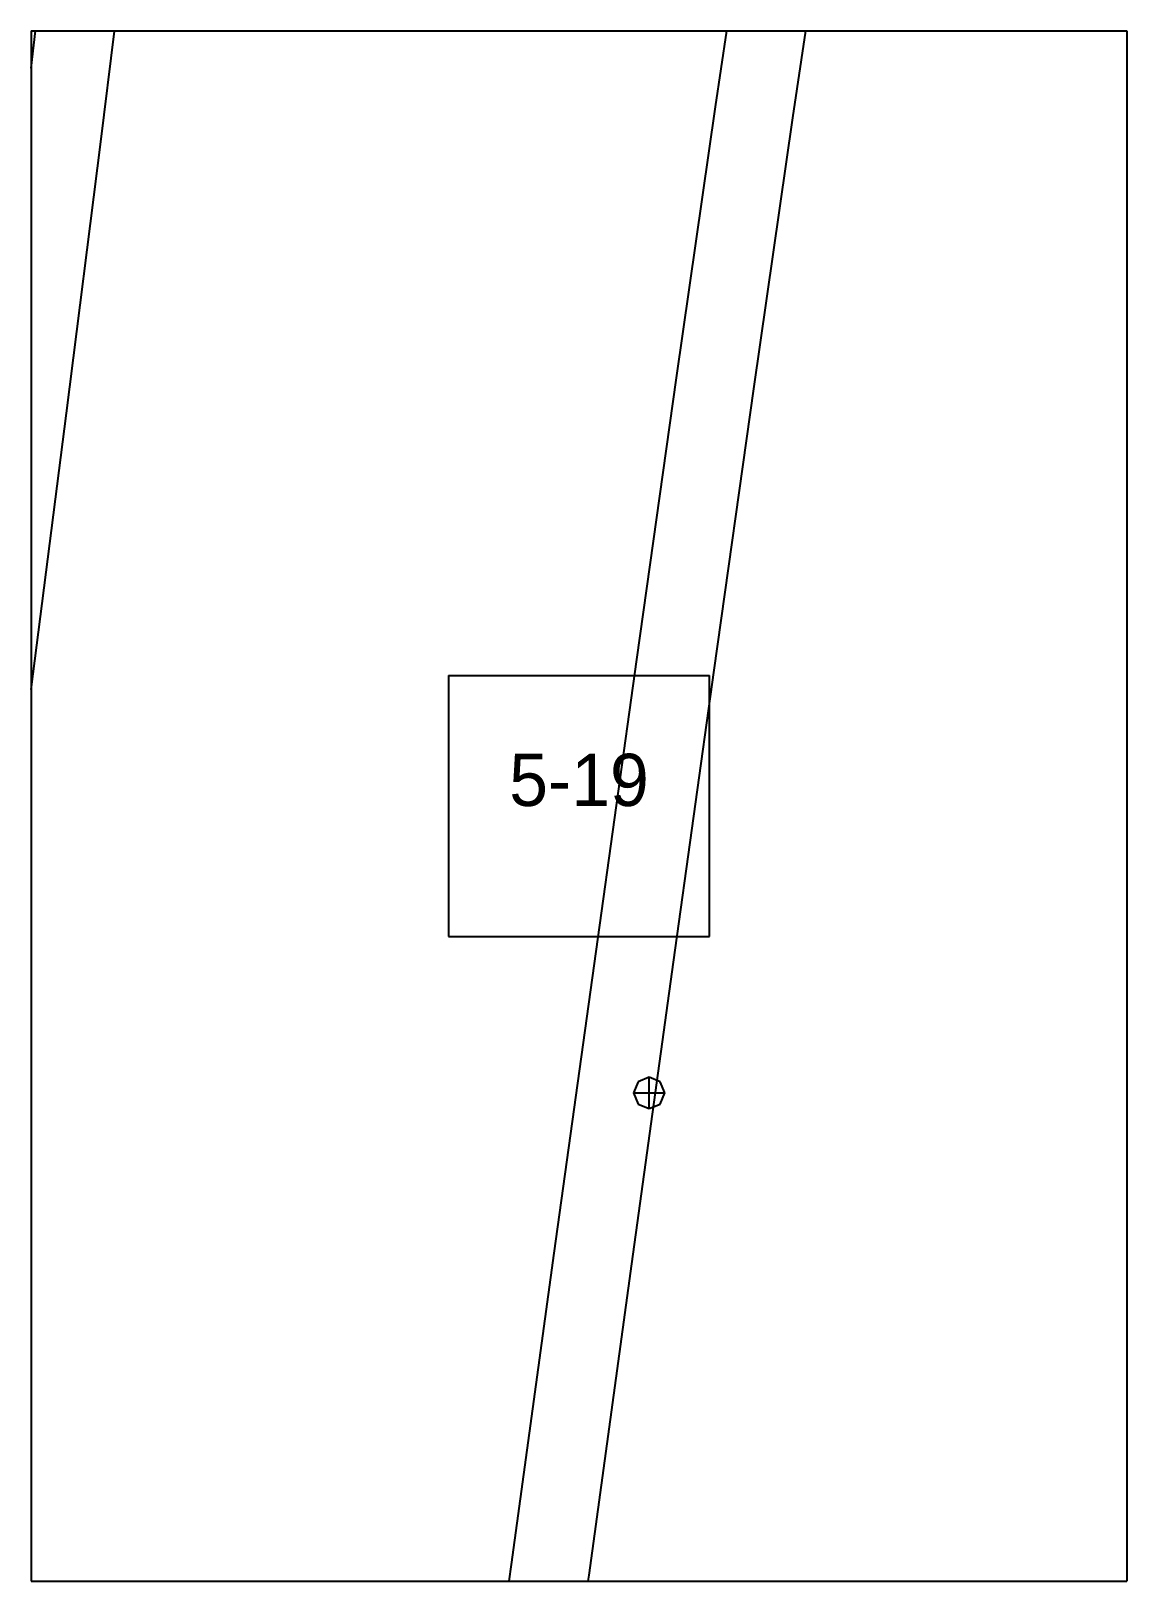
# Paper-space layout 'Plan 5-19' of a CAD drawing. Header units: metres, sheet in millimetres. Extents: x 0 to 210, y 0 to 297.
# The model-space entities are those that its viewports show. They can reach past a viewport. Long polylines and large blocks are cut down to what shows.
import ezdxf
from ezdxf.enums import TextEntityAlignment as Align

# ---------------------------------------------------------------- set-up
doc = ezdxf.new("R2010")
doc.units = ezdxf.units.M
for name, color, linetype in [('default', 7, 'Continuous'), ('TEXTLAYER', 7, 'Continuous'), ('VIEWPORTS', 7, 'Continuous')]:
    doc.layers.add(name, color=color, linetype=linetype)

msp = doc.modelspace()

# ---------------------------------------------------------------- linework, layer by layer
at = {"color": 9}
for p, q in [((3780, -891), (3780, -1188)), ((3780, -891), (3780, -1188)), ((3990, -891), (3990, -1188)), ((3570, -1188), (3780, -1188)), ((3570, -1188), (3780, -1188)), ((3780, -1188), (3990, -1188)), ((3780, -1188), (3780, -1485)), ((3780, -1188), (3990, -1188)), ((3780, -1188), (3780, -1485)), ((3990, -1188), (3990, -1485)), ((3860, -1311.5), (3910, -1311.5)), ((3860, -1311.5), (3860, -1361.5)), ((3910, -1361.5), (3910, -1311.5)), ((3860, -1361.5), (3910, -1361.5)), ((3570, -1485), (3780, -1485)), ((3570, -1485), (3780, -1485)), ((3780, -1485), (3990, -1485)), ((3780, -1485), (3780, -1782)), ((3780, -1485), (3990, -1485)), ((3780, -1485), (3780, -1782)), ((3990, -1485), (3990, -1782))]:
    msp.add_line(p, q, dxfattribs=at)
at = {"layer": 'default', "color": 7, "linetype": 'Continuous'}
for p, q in [((3911.14, -1202.51), (3918.66, -1152.61)), ((3925.98, -1204.64), (3933.5, -1154.79)), ((3778.5, -1207.33), (3784.64, -1157.33)), ((3793.38, -1209.22), (3799.52, -1159.21)), ((3903.68, -1254.44), (3911.14, -1202.51)), ((3918.53, -1256.54), (3925.98, -1204.64)), ((3786.77, -1261.21), (3793.38, -1209.22)), ((3896.07, -1308.42), (3903.68, -1254.44)), ((3910.92, -1310.49), (3918.53, -1256.54)), ((3779.86, -1315.25), (3786.77, -1261.21)), ((3888.26, -1364.37), (3896.07, -1308.42)), ((3903.12, -1366.43), (3910.92, -1310.49)), ((3772.69, -1371.27), (3779.86, -1315.25)), ((3880.26, -1422.21), (3888.26, -1364.37)), ((3895.12, -1424.25), (3903.12, -1366.43)), ((3896.32, -1389.36), (3895.44, -1391.49)), ((3898.44, -1388.49), (3896.32, -1389.36)), ((3900.56, -1389.36), (3898.44, -1388.49)), ((3898.44, -1394.49), (3898.44, -1388.49)), ((3901.44, -1391.49), (3900.56, -1389.36)), ((3895.44, -1391.49), (3896.32, -1393.61)), ((3895.44, -1391.49), (3901.44, -1391.49)), ((3900.56, -1393.61), (3901.44, -1391.49)), ((3896.32, -1393.61), (3898.44, -1394.49)), ((3898.44, -1394.49), (3900.56, -1393.61)), ((3872.06, -1481.86), (3880.26, -1422.21)), ((3886.92, -1483.89), (3895.12, -1424.25)), ((3863.68, -1543.18), (3872.06, -1481.86)), ((3878.54, -1545.2), (3886.92, -1483.89))]:
    msp.add_line(p, q, dxfattribs=at)

# ---------------------------------------------------------------- texts
at = {"layer": 'TEXTLAYER', "color": 1}
msp.add_text('5-19', height=10, dxfattribs=at).set_placement((3885, -1336.5), align=Align.CENTER)

psp = doc.layouts.new('Plan 5-19')

# ---------------------------------------------------------------- viewports
at = {"layer": 'VIEWPORTS'}
psp.add_viewport(center=(105, 148.5), size=(210, 297), view_center_point=(3885, -1336.5), view_height=297, dxfattribs=at)

doc.saveas('drawing.dxf')
